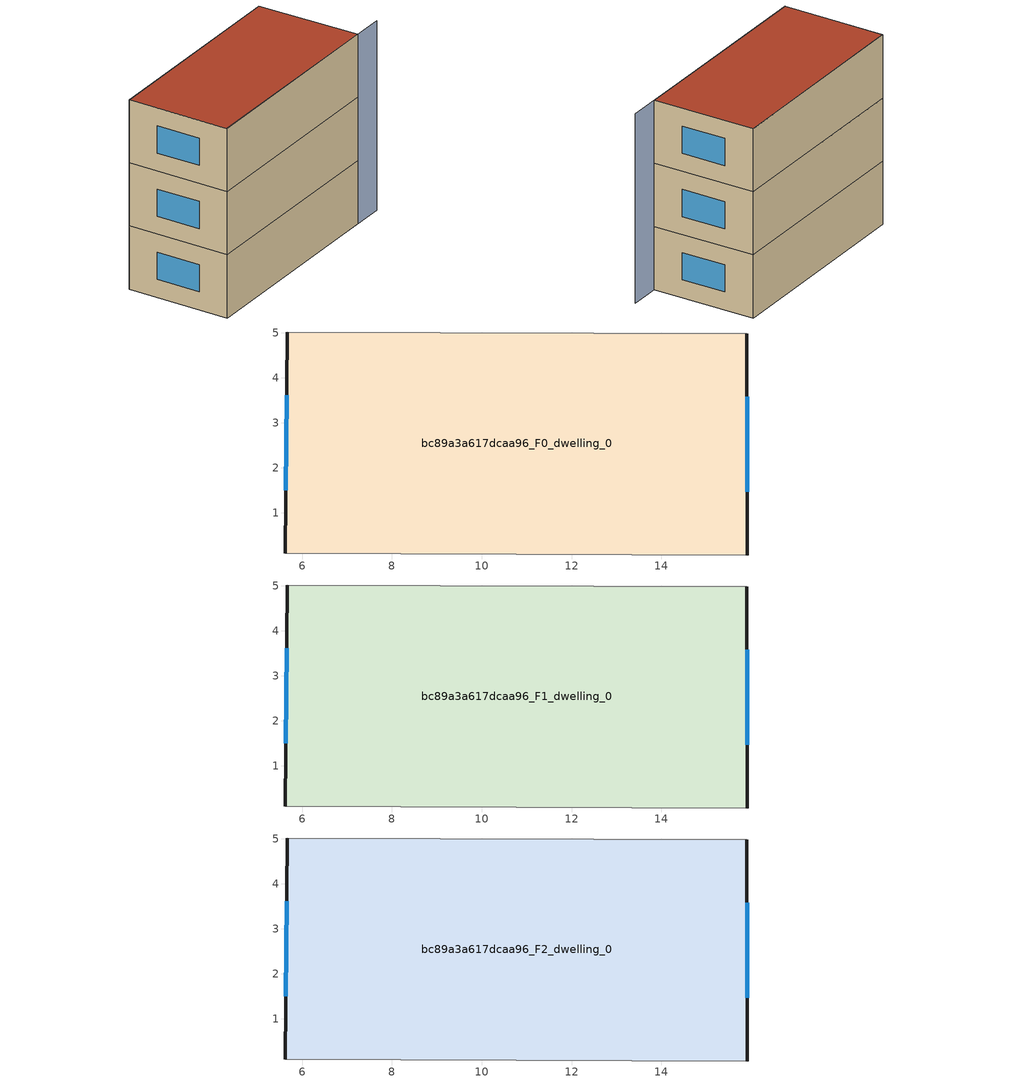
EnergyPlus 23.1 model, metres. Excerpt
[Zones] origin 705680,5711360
bc89a3a617dcaa96_F0_dwelling_0
 floor ground (EU_floor_Construction): 15.9,4.98 15.91,0.06 5.62,0.1 5.67,5.02 z0
 wall outside (EU_wall_Construction): 5.67,5.02 5.62,0.1 / 15.91,0.06 15.9,4.98 z0:3
 wall adiabatic (EU_wall_Construction): 15.9,4.98 5.67,5.02 / 5.62,0.1 15.91,0.06 z0:3
 window (EU_Window_Construction): 5.66,3.62 5.64,1.5 / 15.91,1.46 15.91,3.58 z0.85:2.15
bc89a3a617dcaa96_F1_dwelling_0
 floor to bc89a3a617dcaa96_F0_dwelling_0 (EU_floor_Construction): 15.9,4.98 15.91,0.06 5.62,0.1 5.67,5.02 z3
 wall outside (EU_wall_Construction): 5.67,5.02 5.62,0.1 / 15.91,0.06 15.9,4.98 z3:6
 wall adiabatic (EU_wall_Construction): 15.9,4.98 5.67,5.02 / 5.62,0.1 15.91,0.06 z3:6
 window (EU_Window_Construction): 5.66,3.62 5.64,1.5 / 15.91,1.46 15.91,3.58 z3.85:5.15
bc89a3a617dcaa96_F2_dwelling_0
 floor to bc89a3a617dcaa96_F1_dwelling_0 (EU_floor_Construction): 15.9,4.98 15.91,0.06 5.62,0.1 5.67,5.02 z6
 wall outside (EU_wall_Construction): 5.67,5.02 5.62,0.1 / 15.91,0.06 15.9,4.98 z6:9
 wall adiabatic (EU_wall_Construction): 15.9,4.98 5.67,5.02 / 5.62,0.1 15.91,0.06 z6:9
 window (EU_Window_Construction): 5.66,3.62 5.64,1.5 / 15.91,1.46 15.91,3.58 z6.85:8.15
 roof outside (EU_roof_Construction): 15.91,0.06 15.9,4.98 5.67,5.02 5.62,0.1 z9
shading: 5.62,0.14 17.39,0.05 / 15.9,4.98 5.67,5 z0:9
[Building]
EU S2 Campaign: North Axis=0; Terrain=City; Solar Distribution=FullExterior
[Site:Location]
London: Latitude=51.5; Longitude=-0.5; Time Zone=0; Elevation=25
[SizingPeriod:WeatherFileDays]
AnnualSizingPeriod: Begin Month=1; Begin Day of Month=1; End Month=12; End Day of Month=31; Day of Week for Start Day=Monday; Use Weather File Daylight Saving Period=No; Use Weather File Rain and Snow Indicators=No
[MATERIAL]
EU_InternalMass_Material: Roughness=MediumRough; Thickness=0.1; Conductivity=1; Density=1800; Specific Heat=900; Thermal Absorptance=0.9; Solar Absorptance=0.7; Visible Absorptance=0.7
[MATERIAL:NOMASS] Roughness=MediumRough; Thermal Absorptance=0.9; Solar Absorptance=0.7; Visible Absorptance=0.7
Name | Thermal Resistance
EU_wall_NoMass | 0.71061
EU_roof_NoMass | 2.41608
EU_floor_NoMass | 1.75078
[WINDOWMATERIAL:SIMPLEGLAZINGSYSTEM]
EU_Window_SimpleGlazing: UFactor=2.64892; Solar Heat Gain Coefficient=0.76; Visible Transmittance=0.76
[CONSTRUCTION]
EU_wall_Construction: EU_wall_NoMass
EU_roof_Construction: EU_roof_NoMass
EU_floor_Construction: EU_floor_NoMass
EU_Window_Construction: EU_Window_SimpleGlazing
EU_InternalMass_Construction: EU_InternalMass_Material
[ZONE] Type=1; Multiplier=1; Ceiling Height=autocalculate; Floor Area=autocalculate; Part of Total Floor Area=Yes
Name | Volume
bc89a3a617dcaa96_F0_dwelling_0 | 151.548
bc89a3a617dcaa96_F1_dwelling_0; bc89a3a617dcaa96_F2_dwelling_0 | 151.547
[INTERNALMASS] Construction=EU_InternalMass_Construction; Surface Area=50.5157
Name | Zone or ZoneList
bc89a3a617dcaa96_F0_dwelling_0_EU_InternalMass | bc89a3a617dcaa96_F0_dwelling_0
bc89a3a617dcaa96_F1_dwelling_0_EU_InternalMass | bc89a3a617dcaa96_F1_dwelling_0
bc89a3a617dcaa96_F2_dwelling_0_EU_InternalMass | bc89a3a617dcaa96_F2_dwelling_0
[OTHEREQUIPMENT] Fuel Type=Electricity; Design Level Calculation Method=Watts/Area; Power per Zone Floor Area=1; Fraction Latent=0; Fraction Radiant=0; Fraction Lost=0; Carbon Dioxide Generation Rate=0; EndUse Subcategory=EU_Step8_InternalGains
Name | Zone or ZoneList or Space or SpaceList | Schedule
EU_Step8_InternalGain_bc89a3a617dcaa96_F0_dwelling_0_f000 | bc89a3a617dcaa96_F0_dwelling_0 | EU_Step8_GainSchedule_bc89a3a617dcaa96_F0_dwelling_0_f000
EU_Step8_InternalGain_bc89a3a617dcaa96_F1_dwelling_0_f000 | bc89a3a617dcaa96_F1_dwelling_0 | EU_Step8_GainSchedule_bc89a3a617dcaa96_F1_dwelling_0_f000
EU_Step8_InternalGain_bc89a3a617dcaa96_F2_dwelling_0_f000 | bc89a3a617dcaa96_F2_dwelling_0 | EU_Step8_GainSchedule_bc89a3a617dcaa96_F2_dwelling_0_f000
[ZONEVENTILATION:DESIGNFLOWRATE] Schedule=EU_AlwaysOn; Design Flow Rate Calculation Method=AirChanges/Hour; Air Changes per Hour=0.496673; Ventilation Type=Natural; Fan Pressure Rise=0; Fan Total Efficiency=1; Constant Term Coefficient=1; Temperature Term Coefficient=0; Velocity Term Coefficient=0; Velocity Squared Term Coefficient=0; Minimum Indoor Temperature=-100; Maximum Indoor Temperature=100; Delta Temperature=-100; Minimum Outdoor Temperature=-100; Maximum Outdoor Temperature=100; Maximum Wind Speed=40
Name | Zone or ZoneList or Space or SpaceList
EU_ConstantAir_bc89a3a617dcaa96_F0_dwelling_0 | bc89a3a617dcaa96_F0_dwelling_0
EU_ConstantAir_bc89a3a617dcaa96_F1_dwelling_0 | bc89a3a617dcaa96_F1_dwelling_0
EU_ConstantAir_bc89a3a617dcaa96_F2_dwelling_0 | bc89a3a617dcaa96_F2_dwelling_0
[HVACTEMPLATE:THERMOSTAT] Constant Heating Setpoint=20; Constant Cooling Setpoint=50
EU_HeatOnly_bc89a3a617dcaa96_F0_dwelling_0; EU_HeatOnly_bc89a3a617dcaa96_F1_dwelling_0; EU_HeatOnly_bc89a3a617dcaa96_F2_dwelling_0
[HVACTEMPLATE:ZONE:IDEALLOADSAIRSYSTEM] System Availability Schedule=EU_AlwaysOn; Maximum Heating Supply Air Temperature=50; Minimum Cooling Supply Air Temperature=13; Maximum Heating Supply Air Humidity Ratio=0.0156; Minimum Cooling Supply Air Humidity Ratio=0.0077; Heating Limit=NoLimit; Cooling Limit=NoLimit; Heating Availability Schedule=EU_AlwaysOn; Cooling Availability Schedule=EU_CoolingOff; Dehumidification Control Type=ConstantSensibleHeatRatio; Cooling Sensible Heat Ratio=0.7; Dehumidification Setpoint=60; Humidification Control Type=None; Humidification Setpoint=30; Outdoor Air Method=None; Outdoor Air Flow Rate per Person=0.00944; Outdoor Air Flow Rate per Zone Floor Area=0; Outdoor Air Flow Rate per Zone=0; Demand Controlled Ventilation Type=None; Outdoor Air Economizer Type=NoEconomizer; Heat Recovery Type=None; Sensible Heat Recovery Effectiveness=0.7; Latent Heat Recovery Effectiveness=0.65
Name | Template Thermostat
bc89a3a617dcaa96_F0_dwelling_0 | EU_HeatOnly_bc89a3a617dcaa96_F0_dwelling_0
bc89a3a617dcaa96_F1_dwelling_0 | EU_HeatOnly_bc89a3a617dcaa96_F1_dwelling_0
bc89a3a617dcaa96_F2_dwelling_0 | EU_HeatOnly_bc89a3a617dcaa96_F2_dwelling_0
[SIZING:ZONE] Zone Cooling Design Supply Air Temperature Input Method=SupplyAirTemperature; Zone Cooling Design Supply Air Temperature=13; Zone Heating Design Supply Air Temperature Input Method=SupplyAirTemperature; Zone Heating Design Supply Air Temperature=50; Zone Cooling Design Supply Air Humidity Ratio=0.008; Zone Heating Design Supply Air Humidity Ratio=0.008; Cooling Design Air Flow Method=DesignDay; Cooling Design Air Flow Rate=0; Cooling Minimum Air Flow per Zone Floor Area=0.000762; Cooling Minimum Air Flow=0; Cooling Minimum Air Flow Fraction=0.2; Heating Design Air Flow Method=DesignDay; Heating Design Air Flow Rate=0; Heating Maximum Air Flow per Zone Floor Area=0.002032; Heating Maximum Air Flow=0.141576; Heating Maximum Air Flow Fraction=0.3; Account for Dedicated Outdoor Air System=No; Dedicated Outdoor Air System Control Strategy=NeutralSupplyAir; Dedicated Outdoor Air Low Setpoint Temperature for Design=autosize; Dedicated Outdoor Air High Setpoint Temperature for Design=autosize; Zone Load Sizing Method=Sensible Load Only No Latent Load; Zone Latent Cooling Design Supply Air Humidity Ratio Input Method=HumidityRatioDifference; Zone Cooling Design Supply Air Humidity Ratio Difference=0.005; Zone Latent Heating Design Supply Air Humidity Ratio Input Method=HumidityRatioDifference; Zone Humidification Design Supply Air Humidity Ratio Difference=0.005
bc89a3a617dcaa96_F0_dwelling_0; bc89a3a617dcaa96_F1_dwelling_0; bc89a3a617dcaa96_F2_dwelling_0
[SCHEDULE:CONSTANT]
Name | Hourly Value
EU_AlwaysOn | 1
EU_CoolingOff | 0
[SCHEDULE:FILE] Column Number=1; Rows to Skip at Top=0; Number of Hours of Data=8760; Column Separator=Comma; Interpolate to Timestep=No; Minutes per Item=60; Adjust Schedule for Daylight Savings=Yes
Name | File
EU_Step8_GainSchedule_bc89a3a617dcaa96_F0_dwelling_0_f000 | ../../schedules/bc89a3a617dcaa96/bc89a3a617dcaa96_F0_dwelling_0_f000_gain.csv
EU_Step8_GainSchedule_bc89a3a617dcaa96_F1_dwelling_0_f000 | ../../schedules/bc89a3a617dcaa96/bc89a3a617dcaa96_F1_dwelling_0_f000_gain.csv
EU_Step8_GainSchedule_bc89a3a617dcaa96_F2_dwelling_0_f000 | ../../schedules/bc89a3a617dcaa96/bc89a3a617dcaa96_F2_dwelling_0_f000_gain.csv
